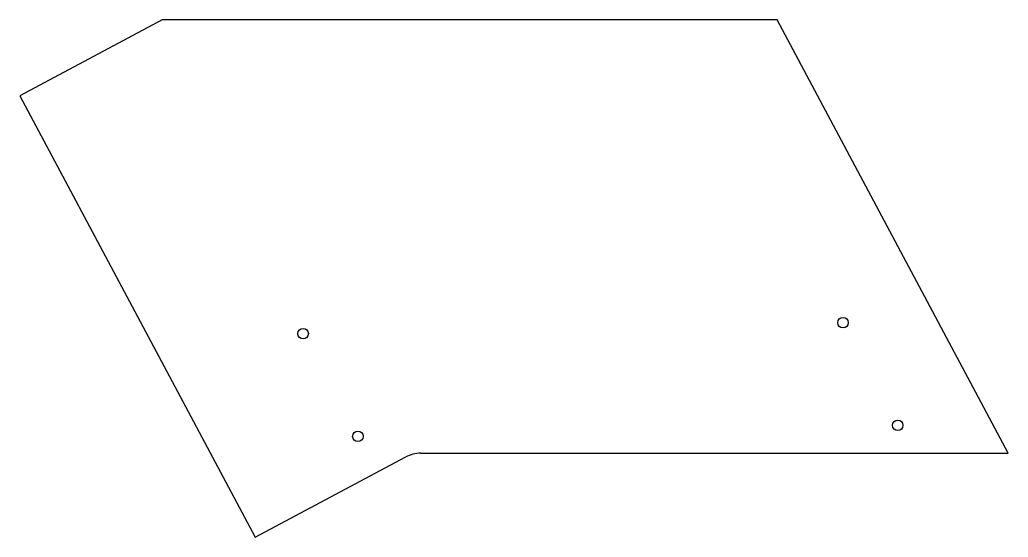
# Model space of a CAD drawing. Header units: metres. Extents: x 15664 to 17363, y -423 to 466.
import ezdxf

# ---------------------------------------------------------------- set-up
doc = ezdxf.new("R2010")
doc.units = ezdxf.units.M

msp = doc.modelspace()

# ---------------------------------------------------------------- linework, layer by layer
for p, q in [((15908.4, 466), (15663.6, 335.4)), ((16965.3, 466), (15908.4, 466)), ((17362.6, -279), (16965.3, 466)), ((15663.6, 335.4), (16068.3, -423.4)), ((16068.3, -423.4), (16326.9, -285.5)), ((16352.8, -279), (17362.6, -279))]:
    msp.add_line(p, q)
for centre in [(17078.6, -54.6), (16150.6, -73.5), (17172.7, -231.1), (16244.7, -250)]:
    msp.add_circle(centre, 9)
msp.add_arc((16352.8, -334), 55, 90, 118.0725)

doc.saveas('drawing.dxf')
